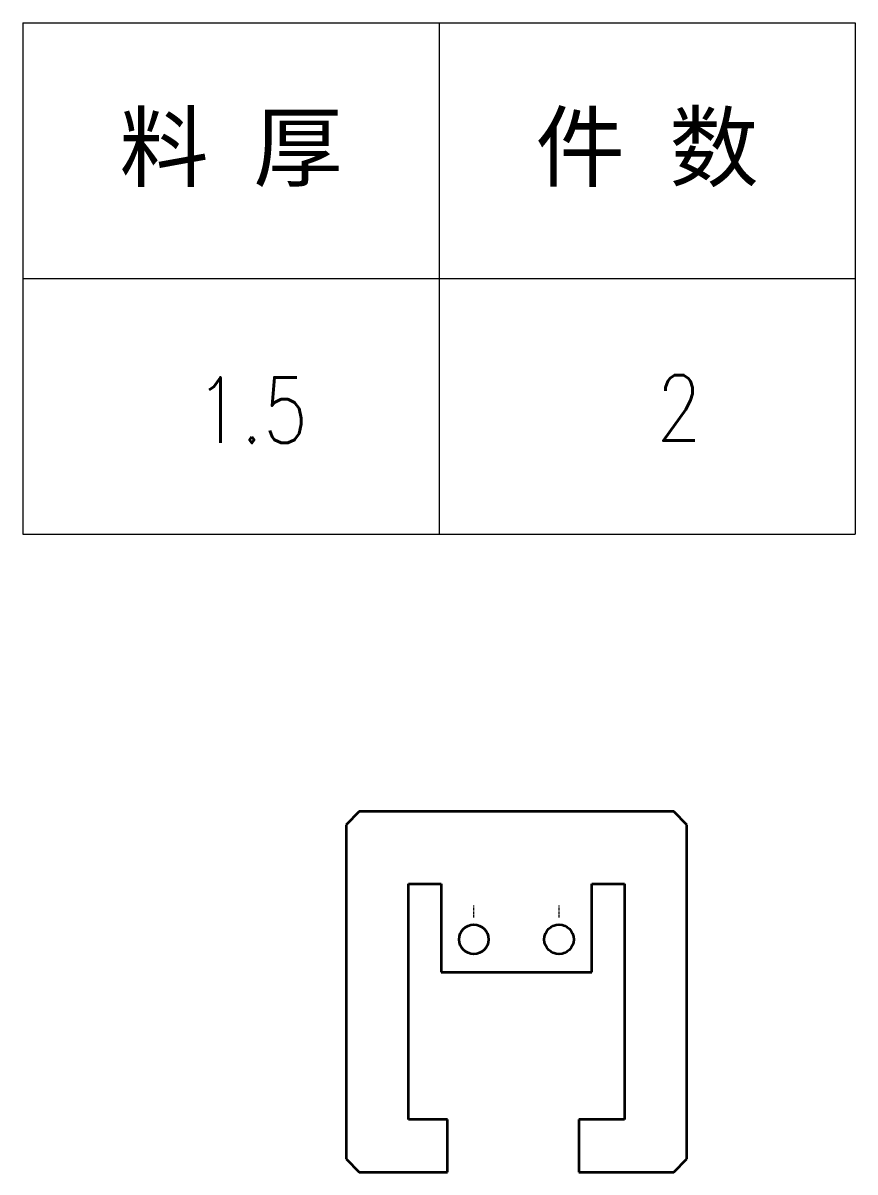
# Model space of a CAD drawing. Header units: millimetres. Extents: x 1201 to 11615, y -7347 to 2683.
# Drawn here: x 10573.5 to 10700.5, y 1837.1 to 2012.4 of the extents above; entities that cross this region are included whole.
import ezdxf
from ezdxf.enums import TextEntityAlignment as Align

# ---------------------------------------------------------------- set-up
doc = ezdxf.new("R2010")
doc.units = ezdxf.units.MM
doc.linetypes.add('AM_ISO08W050x2', pattern=[9, 6, -0.75, 1.5, -0.75])
for name, color, linetype, lineweight in [('CENTER', 2, 'AM_ISO08W050x2', 15), ('DIM', 3, 'Continuous', 20), ('DRAWING', 7, 'Continuous', 35)]:
    doc.layers.add(name, color=color, linetype=linetype, lineweight=lineweight)
doc.styles.add('DIM', font='romans.shx', dxfattribs={"width": 0.8, "bigfont": 'bigfont.shx'})
doc.styles.get("Standard").update_dxf_attribs({"font": 'arial.ttf'})

# ---------------------------------------------------------------- blocks, each defined once
blk = doc.blocks.new('*T31')
at = {"color": 0, "linetype": 'ByBlock', "lineweight": -2, "transparency": 16777216}
for p, q in [((0, 0), (127, 0)), ((0, 0), (0, -78)), ((63.5, 0), (63.5, -78)), ((127, 0), (127, -78)), ((0, -39), (127, -39)), ((0, -78), (127, -78))]:
    blk.add_line(p, q, dxfattribs=at)
at = {"color": 0, "transparency": 16777216, "char_height": 10, "width": 60.5, "attachment_point": 5}
for s, insert in [('{\\fSimSun|b0|i0|c134|p2;料 厚}', (31.75, -19.5)), ('{\\fSimSun|b0|i0|c134|p2;件 数}', (95.25, -19.5))]:
    blk.add_mtext(s, dxfattribs=dict(at, insert=insert))
blk = doc.blocks.new('拆图参数')
blk.add_blockref('*T31', (-63.5, 78))
at = {"style": 'DIM', "width": 0.8}
blk.add_attdef('6', text='', height=10, dxfattribs=at).set_placement((-37.13, 18.91), align=Align.MIDDLE_LEFT)
blk.add_attdef('1', text='', height=10, dxfattribs=at).set_placement((36.65, 19.27), align=Align.MIDDLE_CENTER)

msp = doc.modelspace()

# ---------------------------------------------------------------- linework, layer by layer
at = {"layer": 'CENTER', "ltscale": 0.045}
for p, q in [((10642.304, 1875.941), (10642.304, 1877.741)), ((10655.304, 1875.941), (10655.304, 1877.741))]:
    msp.add_line(p, q, dxfattribs=at)
at = {"layer": 'DRAWING', "lineweight": 35, "ltscale": 0.070711}
for p, q in [((10624.804, 1892.091), (10622.804, 1890.091)), ((10674.804, 1890.091), (10672.804, 1892.091)), ((10622.804, 1839.091), (10624.804, 1837.091)), ((10672.804, 1837.091), (10674.804, 1839.091))]:
    msp.add_line(p, q, dxfattribs=at)
at = {"layer": 'DRAWING', "lineweight": 35}
for p, q in [((10672.804, 1892.091), (10624.804, 1892.091)), ((10622.804, 1890.091), (10622.804, 1839.091)), ((10674.804, 1839.091), (10674.804, 1890.091)), ((10632.304, 1845.091), (10632.304, 1881.091)), ((10665.304, 1881.091), (10665.304, 1845.091)), ((10637.304, 1867.591), (10660.304, 1867.591))]:
    msp.add_line(p, q, dxfattribs=at)
at = {"layer": 'DRAWING', "lineweight": 35, "ltscale": 0.125}
for p, q in [((10632.304, 1881.091), (10637.304, 1881.091)), ((10660.304, 1881.091), (10665.304, 1881.091))]:
    msp.add_line(p, q, dxfattribs=at)
at = {"layer": 'DRAWING', "lineweight": 35, "ltscale": 0.0375}
for p, q in [((10637.304, 1881.091), (10637.304, 1867.591)), ((10660.304, 1867.591), (10660.304, 1881.091))]:
    msp.add_line(p, q, dxfattribs=at)
at = {"layer": 'DRAWING', "lineweight": 35, "ltscale": 0.15}
msp.add_line((10638.304, 1845.091), (10632.304, 1845.091), dxfattribs=at)
at = {"layer": 'DRAWING', "lineweight": 35, "ltscale": 0.2}
for p, q in [((10638.304, 1837.091), (10638.304, 1845.091)), ((10658.304, 1845.091), (10658.304, 1837.091))]:
    msp.add_line(p, q, dxfattribs=at)
at = {"layer": 'DRAWING', "lineweight": 35, "ltscale": 0.175}
msp.add_line((10665.304, 1845.091), (10658.304, 1845.091), dxfattribs=at)
at = {"layer": 'DRAWING', "lineweight": 35, "ltscale": 0.3375}
msp.add_line((10624.804, 1837.091), (10638.304, 1837.091), dxfattribs=at)
at = {"layer": 'DRAWING', "lineweight": 35, "ltscale": 0.3625}
msp.add_line((10658.304, 1837.091), (10672.804, 1837.091), dxfattribs=at)
at = {"layer": 'DRAWING', "lineweight": 35}
for centre in [(10642.304, 1872.591), (10655.304, 1872.591)]:
    msp.add_circle(centre, 2.25, dxfattribs=at)

# ---------------------------------------------------------------- block references
at = {"layer": 'DIM', "ltscale": 2}
msp.add_blockref('拆图参数', (10636.982, 1934.43), dxfattribs=at).add_auto_attribs({'1': '2', '6': '1.5'})

doc.saveas('drawing.dxf')
